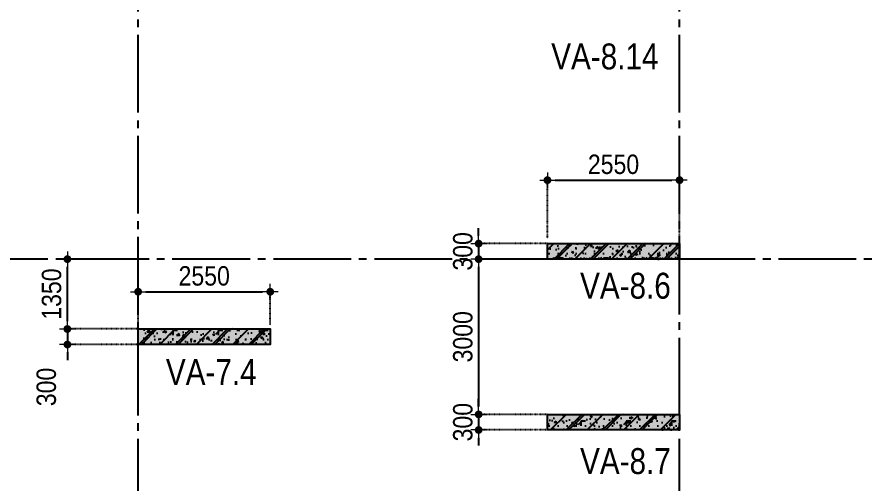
# Model space of a CAD drawing. Header units: millimetres. Extents: x -3973692 to -2843767, y 592734 to 838475.
# Drawn here: x -2938584 to -2922215, y 731186 to 740209 of the extents above; entities that cross this region are included whole.
import ezdxf
from ezdxf.enums import TextEntityAlignment as Align

# ---------------------------------------------------------------- set-up
doc = ezdxf.new("R2010")
doc.units = ezdxf.units.MM
doc.header["$MEASUREMENT"] = 0
doc.header["$PDMODE"] = 3
doc.header["$PDSIZE"] = -20
for name, pattern in [('CHG_XX_Luoi truc-Block A$0$MB_Luoi truc-150-TWA$0$Center101', [13, 10, -1, 1, -1]), ('DIVIDE2', [15.87499999999999, 6.349999999999998, -3.174999999999998, 0, -3.174999999999998, 0, -3.174999999999998]), ('HIDDEN5', [2.8375, 1.25, -1.5875])]:
    doc.linetypes.add(name, pattern=pattern)
doc.layers.get('0').update_dxf_attribs({"lineweight": 9})
doc.layers.get('Defpoints').update_dxf_attribs({"color": 10, "lineweight": 0})
for name, color, linetype, lineweight in [("'S_General_Dim_1", 1, 'Continuous', 18), ("'S_General_Divide_3 Intermediate", 3, 'DIVIDE2', 40), ('CHG_XX_Cot_Block A-T8-15$0$DBAO', 3, 'Continuous', 13), ('TEXT', 7, 'Continuous', 15)]:
    doc.layers.add(name, color=color, linetype=linetype, lineweight=lineweight)
for name, color, linetype in [('CHG_XX_Cot_Block A-T8-15$0$mb_cot tang 14-17 twa$0$Concrete Hatch', 218, 'Continuous'), ('CHG_XX_Cot_Block A-T8-15$0$mb_cot tang 14-17 twa$0$Concrete Line', 6, 'Continuous'), ('CHG_XX_Cot_Block A-T8-15$0$mb_cot tang 14-17 twa$0$Concrete Solid', 216, 'Continuous'), ('CHG_XX_Luoi truc-Block A$0$MB_Luoi truc-150-TWA$0$Grid', 34, 'Continuous'), ('CHG_XX_Luoi truc-Block A$0$MB_Luoi truc-150-TWA$0$Grid Line', 251, 'CHG_XX_Luoi truc-Block A$0$MB_Luoi truc-150-TWA$0$Center101')]:
    doc.layers.add(name, color=color, linetype=linetype)
doc.styles.add('arial', font='arial.ttf', dxfattribs={"width": 0.85})
doc.styles.add('CHG_XX_Luoi truc-Block A$0$MB_Luoi truc-150-TWA$0$Grid A-F$0$VNI-HelveCB', font='')
doc.styles.add('TTP-HelCon', font='')
doc.styles.get('CHG_XX_Luoi truc-Block A$0$MB_Luoi truc-150-TWA$0$Grid A-F$0$VNI-HelveCB').set_extended_font_data('VNI-Helve-Condense', bold=True)
doc.styles.get('TTP-HelCon').set_extended_font_data('VNI-Helve-Condense')
doc.dimstyles.new('150', dxfattribs={"dimscale": 150, "dimtxt": 2.5, "dimasz": 1, "dimexe": 0, "dimexo": 0, "dimgap": 0.75, "dimtad": 1, "dimdec": 0, "dimzin": 9, "dimdsep": 46, "dimtxsty": 'arial', "dimblk1": 'DIMDOT', "dimblk2": 'DIMDOT', "dimsah": 1, "dimcen": 2, "dimdle": 3, "dimclre": 8, "dimclrt": 2, "dimadec": 0, "dimazin": 0, "dimtfac": 1, "dimtdec": 0, "dimtix": 1, "dimtmove": 2, "dimatfit": 3, "dimldrblk": 'DIMPIJL', "dimfxl": 1, "dimtvp": 1.8, "dimtolj": 1, "dimtzin": 0, "dimarcsym": 0})

# ---------------------------------------------------------------- blocks, each defined once
blk = doc.blocks.new('*U3016')
at = {"layer": 'CHG_XX_Luoi truc-Block A$0$MB_Luoi truc-150-TWA$0$Grid Line'}
blk.add_line((0, 0), (0, 467.0000000000001), dxfattribs=at)
at = {"layer": 'CHG_XX_Luoi truc-Block A$0$MB_Luoi truc-150-TWA$0$Grid', "lineweight": -2, "style": 'CHG_XX_Luoi truc-Block A$0$MB_Luoi truc-150-TWA$0$Grid A-F$0$VNI-HelveCB'}
for tag, p in [('GRIDSUB', (0, 476.0000000000001)), ('GRID', (0, -9))]:
    blk.add_attdef(tag, text='', height=5, dxfattribs=at).set_placement(p, align=Align.MIDDLE)
blk = doc.blocks.new('*U3014')
at = {"layer": 'CHG_XX_Luoi truc-Block A$0$MB_Luoi truc-150-TWA$0$Grid Line'}
blk.add_line((0, 0), (0, 404), dxfattribs=at)
at = {"layer": 'CHG_XX_Luoi truc-Block A$0$MB_Luoi truc-150-TWA$0$Grid', "lineweight": -2, "style": 'CHG_XX_Luoi truc-Block A$0$MB_Luoi truc-150-TWA$0$Grid A-F$0$VNI-HelveCB'}
for tag, p in [('GRIDSUB', (0, 413)), ('GRID', (0, -9))]:
    blk.add_attdef(tag, text='', height=5, dxfattribs=at).set_placement(p, align=Align.MIDDLE)
blk = doc.blocks.new('CHG_XX_Luoi truc-Block A')
at = {"layer": 'CHG_XX_Luoi truc-Block A$0$MB_Luoi truc-150-TWA$0$Grid', "xscale": 150, "yscale": 150, "zscale": 150}
for p in [(12250, 87440.67921933654), (22700, 87440.67921933654)]:
    blk.add_blockref('*U3016', p, dxfattribs=at)
at = {"layer": 'CHG_XX_Luoi truc-Block A$0$MB_Luoi truc-150-TWA$0$Grid', "xscale": -150, "yscale": 150, "zscale": 150, "rotation": 90}
blk.add_blockref('*U3014', (57309.50927037185, 125559.6356885452), dxfattribs=at)
blk = doc.blocks.new('*U3162')
at = {"layer": 'CHG_XX_Cot_Block A-T8-15$0$mb_cot tang 14-17 twa$0$Concrete Hatch'}
h = blk.add_hatch(dxfattribs=at)
h.set_pattern_fill('CONCRETE', color=256, scale=50, style=0, pattern_type=2)
h.set_pattern_definition([(45, (150, -2500), (-176.7766952966369, 176.7766952966369), []), (45, (150, -2450), (-353.5533905932737, 353.5533905932738), []), (49.99999999999999, (150, -2500), (358.6300913003767, -31.37606749129755), [37.5, -412.5]), (355, (150, -2500), (-69.3756668065, 376.0960668500059), [30, -330]), (100.4514, (179.88584, -2502.614669999999), (289.2546908570108, 344.7197710304768), [31.870095, -350.571056]), (46.18420000000001, (150, -2400), (533.6205243128222, -82.75950716450905), [56.25, -618.75]), (96.6356, (194.4683725, -2406.8966535), (467.3313527743517, 487.0589354502209), [47.805144, -525.8565]), (351.1842, (150, -2400), (467.3309725668136, 487.0593004626623), [45, -495]), (21, (200, -2425), (298.4535260592309, -201.3094453326694), [37.5, -412.5]), (326.0000000000001, (200, -2425), (121.6576659607909, 362.5750225234265), [30, -330]), (71.4514, (224.8711165, -2441.775803), (420.111314290745, 161.2652483549762), [31.870095, -350.571056]), (37.50000000000001, (150, -2500), (6.079927658645334, 166.4469269156558), [0, -326, 0, -335, 0, -331.25]), (7.499999999999999, (150, -2500), (131.5347687210743, 197.2058559411801), [0, -191, 0, -318.5, 0, -126.25]), (327.5, (38.5, -2500), (266.9112180862045, -11.2774358671899), [0, -125, 0, -390, 0, -517.5]), (317.5, (-11.5, -2500), (291.5930846711931, 50.05249116615882), [0, -162.5, 0, -259, 0, -367.5]), (0, (325, -2325), (0, 875), [87.5, -787.5]), (0, (587.5, -2150), (0, 875), [87.5, -787.5]), (0, (412.5, -1800), (0, 875), [87.5, -350, 87.5, -350]), (90, (325, -2325), (-875, 5.35782974626967e-14), [87.5, -787.5]), (90, (412.5, -1800), (-875, 5.35782974626967e-14), [87.5, -787.5]), (90, (675, -2150), (-875, 5.35782974626967e-14), [87.5, -787.5]), (90, (850, -1887.5), (-875, 5.35782974626967e-14), [87.5, -787.5]), (135, (412.5, -2325), (-875.016357447105, 8.881784197001252e-14), [123.76, -1113.7]), (135, (500, -1800), (-875.016357447105, 8.881784197001252e-14), [123.76, -1113.7]), (45, (587.5, -2150), (8.881784197001252e-14, 875.016357447105), [123.76, -247.485, 123.76, -742.455]), (0, (-25, -2500), (87.5, 87.5), [-175, 0])])
h.paths.add_polyline_path([(-50, 50), (-50, -2500), (250, -2500), (250, 50)])
at = {"layer": 'CHG_XX_Cot_Block A-T8-15$0$mb_cot tang 14-17 twa$0$Concrete Solid'}
blk.add_hatch(color=256, dxfattribs=at).paths.add_polyline_path([(-50, 50), (-50, -2500), (250, -2500), (250, 50)])
at = {"layer": 'CHG_XX_Cot_Block A-T8-15$0$mb_cot tang 14-17 twa$0$Concrete Line'}
blk.add_lwpolyline([(-50, 50), (-50, -2500), (250, -2500), (250, 50)], close=True, dxfattribs=at)
blk = doc.blocks.new('CHG_XX_Cot_Block A-T8-15')
at = {"layer": 'CHG_XX_Cot_Block A-T8-15$0$DBAO'}
blk.add_blockref('CHG_XX_Luoi truc-Block A', (8014952.261310224, 1085573.729690651), dxfattribs=at)
at = {"layer": 'CHG_XX_Cot_Block A-T8-15$0$mb_cot tang 14-17 twa$0$Concrete Line', "xscale": -1, "rotation": 90}
for p in [(8035152.261310224, 1211383.729690651), (8027252.261310224, 1209733.729696228), (8035152.261310224, 1208083.729690651)]:
    blk.add_blockref('*U3162', p, dxfattribs=at)
blk = doc.blocks.new('DIMDOT')
for p, q in [((1, 0), (-1, 0)), ((0, -1), (0, 1))]:
    blk.add_line(p, q)
at = {"const_width": 0.5}
blk.add_lwpolyline([(-0.25, 0, 1), (0.25, 0, 1)], format="xyb", close=True, dxfattribs=at)
blk = doc.blocks.new('*D734')
at = {"layer": "'S_General_Dim_1", "color": 8, "linetype": 'HIDDEN5', "lineweight": -2, "transparency": 16777216}
for p, q in [((-2936245.198556936, 734255.6471370918), (-2936245.198556936, 734900.6457159003)), ((-2933695.198556936, 734255.6471370918), (-2933695.198556936, 734900.6457159003))]:
    blk.add_line(p, q, dxfattribs=at)
at = {"layer": "'S_General_Dim_1", "color": 0, "lineweight": -2, "transparency": 16777216}
blk.add_line((-2936095.198556936, 734900.6457159003), (-2933845.198556936, 734900.6457159003), dxfattribs=at)
at = {"layer": 'Defpoints', "color": 0, "transparency": 16777216}
for p in [(-2933695.198556936, 734900.6457159003), (-2936245.198556936, 734255.6471370918), (-2933695.198556936, 734255.6471370918)]:
    blk.add_point(p, dxfattribs=at)
at = {"layer": "'S_General_Dim_1", "color": 0, "lineweight": -2, "transparency": 16777216, "xscale": 150, "yscale": 150, "zscale": 150, "rotation": 180}
blk.add_blockref('DIMDOT', (-2936245.198556936, 734900.6457159003), dxfattribs=at)
at = {"layer": "'S_General_Dim_1", "color": 0, "lineweight": -2, "transparency": 16777216, "xscale": 150, "yscale": 150, "zscale": 150}
blk.add_blockref('DIMDOT', (-2933695.198556936, 734900.6457159003), dxfattribs=at)
at = {"layer": "'S_General_Dim_1", "color": 2, "transparency": 16777216, "insert": (-2934970.198556936, 735204.610586296), "char_height": 375, "attachment_point": 5, "style": 'arial'}
blk.add_mtext('\\A1;2550', dxfattribs=at)
blk = doc.blocks.new('DIMPIJL')
at = {"linetype": 'ByBlock'}
blk.add_solid([(-2.5, 0.4166666666666686), (-2.5, -0.4166666666666686), (0, 0)], dxfattribs=at)
blk = doc.blocks.new('*D735')
at = {"layer": "'S_General_Dim_1", "color": 0, "lineweight": -2, "transparency": 16777216}
for p, q in [((-2937611.030150361, 734331.011455164), (-2937611.030150361, 734481.011455164)), ((-2937611.030150361, 734181.011455164), (-2937611.030150361, 733881.011455164)), ((-2937611.030150361, 733731.011455164), (-2937611.030150361, 733581.011455164))]:
    blk.add_line(p, q, dxfattribs=at)
at = {"layer": "'S_General_Dim_1", "color": 8, "linetype": 'HIDDEN5', "lineweight": -2, "transparency": 16777216}
for p, q in [((-2936245.198556493, 734181.011455164), (-2937611.030150361, 734181.011455164)), ((-2936245.198556938, 733881.011455164), (-2937611.030150361, 733881.011455164))]:
    blk.add_line(p, q, dxfattribs=at)
at = {"layer": 'Defpoints', "color": 0, "transparency": 16777216}
for p in [(-2936245.198556493, 734181.011455164), (-2937611.030150361, 733881.011455164), (-2936245.198556938, 733881.011455164)]:
    blk.add_point(p, dxfattribs=at)
at = {"layer": "'S_General_Dim_1", "color": 0, "lineweight": -2, "transparency": 16777216, "xscale": 150, "yscale": 150, "zscale": 150}
for p, rotation in [((-2937611.030150361, 734181.011455164), 270), ((-2937611.030150361, 733881.011455164), 90)]:
    blk.add_blockref('DIMDOT', p, dxfattribs=dict(at, rotation=rotation))
at = {"layer": "'S_General_Dim_1", "color": 2, "transparency": 16777216, "insert": (-2938016.316644201, 733061.3077588835), "char_height": 375, "attachment_point": 5, "rotation": 90, "style": 'arial'}
blk.add_mtext('\\A1;300', dxfattribs=at)
blk = doc.blocks.new('*D736')
at = {"layer": "'S_General_Dim_1", "color": 8, "linetype": 'HIDDEN5', "lineweight": -2, "transparency": 16777216}
for p, q in [((-2936710.814239779, 735530.6471381313), (-2937611.030150359, 735530.6471381313)), ((-2936245.198556493, 734181.011455164), (-2937611.030150359, 734181.011455164))]:
    blk.add_line(p, q, dxfattribs=at)
at = {"layer": "'S_General_Dim_1", "color": 0, "lineweight": -2, "transparency": 16777216}
blk.add_line((-2937611.030150359, 734331.011455164), (-2937611.030150359, 735380.6471381313), dxfattribs=at)
at = {"layer": 'Defpoints', "color": 0, "transparency": 16777216}
for p in [(-2937611.030150359, 735530.6471381313), (-2936710.814239779, 735530.6471381313), (-2936245.198556493, 734181.011455164)]:
    blk.add_point(p, dxfattribs=at)
at = {"layer": "'S_General_Dim_1", "color": 0, "lineweight": -2, "transparency": 16777216, "xscale": 150, "yscale": 150, "zscale": 150}
for p, rotation in [((-2937611.030150359, 735530.6471381313), 90), ((-2937611.030150359, 734181.011455164), 270)]:
    blk.add_blockref('DIMDOT', p, dxfattribs=dict(at, rotation=rotation))
at = {"layer": "'S_General_Dim_1", "color": 2, "transparency": 16777216, "insert": (-2937915.1229198, 734855.8292966485), "char_height": 375, "attachment_point": 5, "rotation": 90, "style": 'arial'}
blk.add_mtext('\\A1;1350', dxfattribs=at)
blk = doc.blocks.new('*D741')
at = {"layer": "'S_General_Dim_1", "color": 8, "linetype": 'HIDDEN5', "lineweight": -2, "transparency": 16777216}
for p, q in [((-2928345.198556933, 735930.6471381311), (-2928345.198556933, 737056.4870881835)), ((-2925795.198556936, 735930.6471381311), (-2925795.198556936, 737056.4870881835))]:
    blk.add_line(p, q, dxfattribs=at)
at = {"layer": "'S_General_Dim_1", "color": 0, "lineweight": -2, "transparency": 16777216}
blk.add_line((-2928195.198556933, 737056.4870881835), (-2925945.198556936, 737056.4870881835), dxfattribs=at)
at = {"layer": 'Defpoints', "color": 0, "transparency": 16777216}
for p in [(-2925795.198556936, 737056.4870881835), (-2928345.198556933, 735930.6471381311), (-2925795.198556936, 735930.6471381311)]:
    blk.add_point(p, dxfattribs=at)
at = {"layer": "'S_General_Dim_1", "color": 0, "lineweight": -2, "transparency": 16777216, "xscale": 150, "yscale": 150, "zscale": 150, "rotation": 180}
blk.add_blockref('DIMDOT', (-2928345.198556933, 737056.4870881835), dxfattribs=at)
at = {"layer": "'S_General_Dim_1", "color": 0, "lineweight": -2, "transparency": 16777216, "xscale": 150, "yscale": 150, "zscale": 150}
blk.add_blockref('DIMDOT', (-2925795.198556936, 737056.4870881835), dxfattribs=at)
at = {"layer": "'S_General_Dim_1", "color": 2, "transparency": 16777216, "insert": (-2927070.198556934, 737360.4519585791), "char_height": 375, "attachment_point": 5, "style": 'arial'}
blk.add_mtext('\\A1;2550', dxfattribs=at)
blk = doc.blocks.new('*D742')
at = {"layer": "'S_General_Dim_1", "color": 0, "lineweight": -2, "transparency": 16777216}
for p, q in [((-2929673.24364156, 735981.0114495864), (-2929673.24364156, 736131.0114495864)), ((-2929673.24364156, 735831.0114495864), (-2929673.24364156, 735530.6471381313)), ((-2929673.24364156, 735380.6471381313), (-2929673.24364156, 735230.6471381313))]:
    blk.add_line(p, q, dxfattribs=at)
at = {"layer": "'S_General_Dim_1", "color": 8, "linetype": 'HIDDEN5', "lineweight": -2, "transparency": 16777216}
for p, q in [((-2928345.198556934, 735831.0114495864), (-2929673.24364156, 735831.0114495864)), ((-2928345.198556934, 735530.6471381313), (-2929673.24364156, 735530.6471381313))]:
    blk.add_line(p, q, dxfattribs=at)
at = {"layer": 'Defpoints', "color": 0, "transparency": 16777216}
for p in [(-2928345.198556934, 735831.0114495864), (-2929673.24364156, 735530.6471381313), (-2928345.198556934, 735530.6471381313)]:
    blk.add_point(p, dxfattribs=at)
at = {"layer": "'S_General_Dim_1", "color": 0, "lineweight": -2, "transparency": 16777216, "xscale": 150, "yscale": 150, "zscale": 150}
for p, rotation in [((-2929673.24364156, 735831.0114495864), 270), ((-2929673.24364156, 735530.6471381313), 90)]:
    blk.add_blockref('DIMDOT', p, dxfattribs=dict(at, rotation=rotation))
at = {"layer": "'S_General_Dim_1", "color": 2, "transparency": 16777216, "insert": (-2929977.336411, 735680.8292938597), "char_height": 375, "attachment_point": 5, "rotation": 90, "style": 'arial'}
blk.add_mtext('\\A1;300', dxfattribs=at)
blk = doc.blocks.new('*D743')
at = {"layer": "'S_General_Dim_1", "color": 8, "linetype": 'HIDDEN5', "lineweight": -2, "transparency": 16777216}
for p, q in [((-2928345.198556934, 735530.6471381313), (-2929673.24364156, 735530.6471381313)), ((-2928345.198556934, 732530.6471381353), (-2929673.24364156, 732530.6471381353))]:
    blk.add_line(p, q, dxfattribs=at)
at = {"layer": "'S_General_Dim_1", "color": 0, "lineweight": -2, "transparency": 16777216}
blk.add_line((-2929673.24364156, 735380.6471381313), (-2929673.24364156, 732680.6471381353), dxfattribs=at)
at = {"layer": 'Defpoints', "color": 0, "transparency": 16777216}
for p in [(-2928345.198556934, 735530.6471381313), (-2929673.24364156, 732530.6471381353), (-2928345.198556934, 732530.6471381353)]:
    blk.add_point(p, dxfattribs=at)
at = {"layer": "'S_General_Dim_1", "color": 0, "lineweight": -2, "transparency": 16777216, "xscale": 150, "yscale": 150, "zscale": 150}
for p, rotation in [((-2929673.24364156, 735530.6471381313), 90), ((-2929673.24364156, 732530.6471381353), 270)]:
    blk.add_blockref('DIMDOT', p, dxfattribs=dict(at, rotation=rotation))
at = {"layer": "'S_General_Dim_1", "color": 2, "transparency": 16777216, "insert": (-2929977.336411, 734030.6471381341), "char_height": 375, "attachment_point": 5, "rotation": 90, "style": 'arial'}
blk.add_mtext('\\A1;3000', dxfattribs=at)
blk = doc.blocks.new('*D744')
at = {"layer": "'S_General_Dim_1", "color": 0, "lineweight": -2, "transparency": 16777216}
for p, q in [((-2929673.243641564, 732680.6471381353), (-2929673.243641564, 732830.6471381353)), ((-2929673.243641564, 732530.6471381353), (-2929673.243641564, 732231.0114495864)), ((-2929673.243641564, 732081.0114495864), (-2929673.243641564, 731931.0114495864))]:
    blk.add_line(p, q, dxfattribs=at)
at = {"layer": "'S_General_Dim_1", "color": 8, "linetype": 'HIDDEN5', "lineweight": -2, "transparency": 16777216}
for p, q in [((-2928345.198556934, 732530.6471381353), (-2929673.243641564, 732530.6471381353)), ((-2928345.198556493, 732231.0114495864), (-2929673.243641564, 732231.0114495864))]:
    blk.add_line(p, q, dxfattribs=at)
at = {"layer": 'Defpoints', "color": 0, "transparency": 16777216}
for p in [(-2928345.198556934, 732530.6471381353), (-2929673.243641564, 732231.0114495864), (-2928345.198556493, 732231.0114495864)]:
    blk.add_point(p, dxfattribs=at)
at = {"layer": "'S_General_Dim_1", "color": 0, "lineweight": -2, "transparency": 16777216, "xscale": 150, "yscale": 150, "zscale": 150}
for p, rotation in [((-2929673.243641564, 732530.6471381353), 270), ((-2929673.243641564, 732231.0114495864), 90)]:
    blk.add_blockref('DIMDOT', p, dxfattribs=dict(at, rotation=rotation))
at = {"layer": "'S_General_Dim_1", "color": 2, "transparency": 16777216, "insert": (-2929977.336411004, 732380.8292938616), "char_height": 375, "attachment_point": 5, "rotation": 90, "style": 'arial'}
blk.add_mtext('\\A1;300', dxfattribs=at)
blk = doc.blocks.new('a')
at = {"layer": 'TEXT', "color": 3, "style": 'TTP-HelCon'}
for s, p in [('VA-8.14', (20223.65632150974, -23024.39875079185)), ('VA-8.6', (20780.1659934409, -27453.88208231214)), ('VA-7.4', (12785.74149344116, -29120.63858231204)), ('VA-8.7', (20780.1659934409, -30841.50708231214))]:
    blk.add_text(s, height=500, dxfattribs=at).set_placement(p)

msp = doc.modelspace()

# ---------------------------------------------------------------- block references
at = {"layer": "'S_General_Divide_3 Intermediate"}
msp.add_blockref('CHG_XX_Cot_Block A-T8-15', (-10963447.45986716, -475602.7182410646), dxfattribs=at)
at = {"layer": 'TEXT'}
msp.add_blockref('a', (-2948495.198556936, 762221.0114495861), dxfattribs=at)

# ---------------------------------------------------------------- dimensions: what is measured, and where the dimension line sits
at = {"layer": "'S_General_Dim_1"}
for base, p1, p2, picture, middle in [((-2925795.198556936, 737056.4870881835), (-2928345.198556933, 735930.6471381311), (-2925795.198556936, 735930.6471381311), '*D741', (-2927070.198556934, 737360.4519585791)), ((-2933695.198556936, 734900.6457159003), (-2936245.198556936, 734255.6471370918), (-2933695.198556936, 734255.6471370918), '*D734', (-2934970.198556936, 735204.610586296))]:
    dim = msp.add_linear_dim(base=base, p1=p1, p2=p2, dimstyle='150', dxfattribs=at)
    dim.commit()
    dim.dimension.update_dxf_attribs({"geometry": picture, "text_midpoint": middle})
for base, p1, p2, picture, middle in [((-2929673.24364156, 735530.6471381313), (-2928345.198556933, 735831.0114495861), (-2928345.198556933, 735530.6471381311), '*D742', (-2929977.336411, 735680.8292938597)), ((-2937611.030150359, 735530.6471381313), (-2936245.198556492, 734181.0114551638), (-2936710.814239778, 735530.6471381311), '*D736', (-2937915.1229198, 734855.8292966485)), ((-2929673.24364156, 732530.6471381353), (-2928345.198556933, 735530.6471381311), (-2928345.198556933, 732530.647138135), '*D743', (-2929977.336411, 734030.6471381341)), ((-2929673.243641564, 732231.0114495864), (-2928345.198556933, 732530.647138135), (-2928345.198556492, 732231.0114495861), '*D744', (-2929977.336411004, 732380.8292938616))]:
    dim = msp.add_linear_dim(base=base, p1=p1, p2=p2, angle=90, dimstyle='150', dxfattribs=at)
    dim.commit()
    dim.dimension.update_dxf_attribs({"geometry": picture, "text_midpoint": middle})
dim = msp.add_linear_dim(base=(-2937611.030150361, 733881.011455164), p1=(-2936245.198556492, 734181.0114551638), p2=(-2936245.198556937, 733881.0114551638), angle=90, dimstyle='150', dxfattribs=at)
dim.commit()
dim.dimension.update_dxf_attribs({"geometry": '*D735', "text_midpoint": (-2938016.316644201, 733061.3077588835), "dimtype": 160})

doc.saveas('drawing.dxf')
